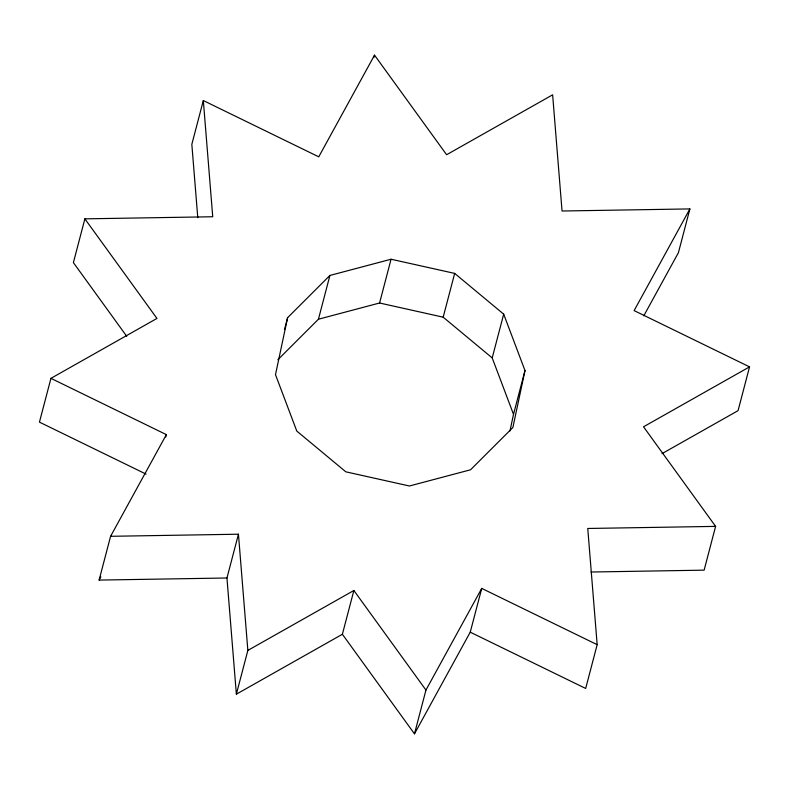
<?xml version="1.0" encoding="UTF-8"?>
<svg xmlns="http://www.w3.org/2000/svg" width="789" height="789" viewBox="0 0 789 789"><rect width="100%" height="100%" fill="white"/><g stroke="black" fill="none" stroke-linecap="round" stroke-linejoin="round"><path stroke-width="1.18" d="M287.61 317.691L275.489 374.657L296.792 431.07L345.819 471.822L409.422 485.994L470.569 469.78L512.87 427.53L524.991 370.564L503.688 314.15L454.671 273.398L391.058 259.236L329.91 275.45L287.61 317.691L284.504 329.526M509.97 430.952L513.511 414.343L524.991 370.564M643.775 315.837L678.412 252.697L689.892 208.917L562.044 211.008L552.635 94.818L446.613 154.733L374.528 55.151L318.756 156.833L203.325 100.548L212.734 216.748L84.877 218.849L73.397 262.619L126.733 336.311M84.877 218.849L156.952 318.431L50.94 378.345L39.45 422.125L146.083 474.12M203.325 100.548L191.835 144.328L197.783 217.715M110.588 536.303L238.446 534.212L226.956 577.992L99.108 580.083L110.588 536.303L166.371 434.631L50.94 378.345M165.749 436.998L166.371 434.631M373.907 57.518L374.528 55.151M277.856 359.745L318.431 319.22L329.91 275.45M342.387 634.267L414.472 733.849L425.952 690.069L353.876 590.488L342.387 634.267L236.365 694.182L247.854 650.412L238.446 534.212M318.431 319.22L379.578 303.006L391.058 259.236M513.511 414.343L492.208 357.93L443.181 317.178L454.671 273.398M492.208 357.93L503.688 314.15M470.244 632.167L481.734 588.397L597.165 644.672L585.675 688.452L470.244 632.167L414.472 733.849M689.892 208.917L634.119 310.6L749.55 366.875L738.06 410.655L662.03 453.626M749.55 366.875L643.528 426.79L715.603 526.381L704.123 570.151L591.02 572.015M99.108 580.083L100.864 576.877M425.952 690.069L481.734 588.397M247.854 650.412L353.876 590.488M715.603 526.381L587.756 528.472L597.165 644.672M379.578 303.006L443.181 317.178M226.956 577.992L236.365 694.182"/></g></svg>
